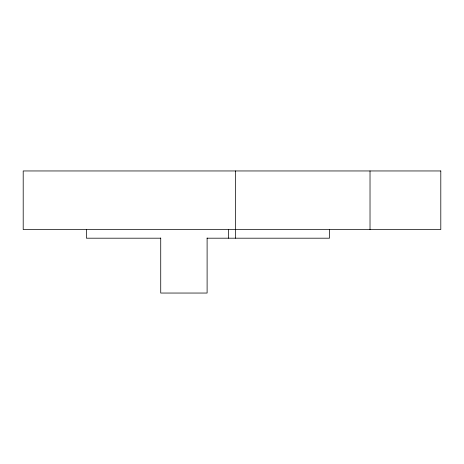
<?xml version="1.0" encoding="UTF-8"?>
<svg xmlns="http://www.w3.org/2000/svg" width="464" height="464" viewBox="0 0 464 464"><rect width="100%" height="100%" fill="white"/><g stroke="black" fill="none" stroke-linecap="round" stroke-linejoin="round"><path stroke-width="0.7" d="M160.73 238.194L86.408 238.194L86.408 229.552M207.106 238.194L329.498 238.194L329.492 229.552M370.023 170.955L370.023 229.552M235.538 170.955L235.538 238.194M228.41 229.552L228.41 238.194M207.106 237.991L207.106 293.045L160.73 293.045L160.73 237.991M440.8 170.955L23.2 170.955L23.2 229.552L440.8 229.552L440.8 170.955"/></g></svg>
